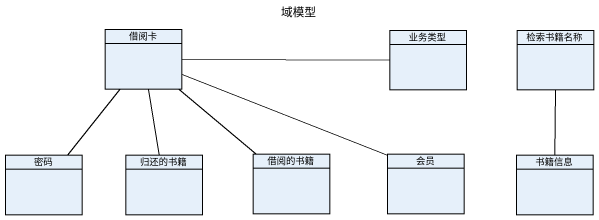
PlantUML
@startuml
title 域模型
hide circle
hide empty members
class 借阅卡
class 业务类型
class 检索书籍名称
class 密码
class 归还的书籍
class 借阅的书籍
class 会员
class 书籍信息
借阅卡 -right- 业务类型
借阅卡 -- 密码
借阅卡 -- 归还的书籍
借阅卡 -- 借阅的书籍
借阅卡 -right- 会员
检索书籍名称 -- 书籍信息
@enduml
